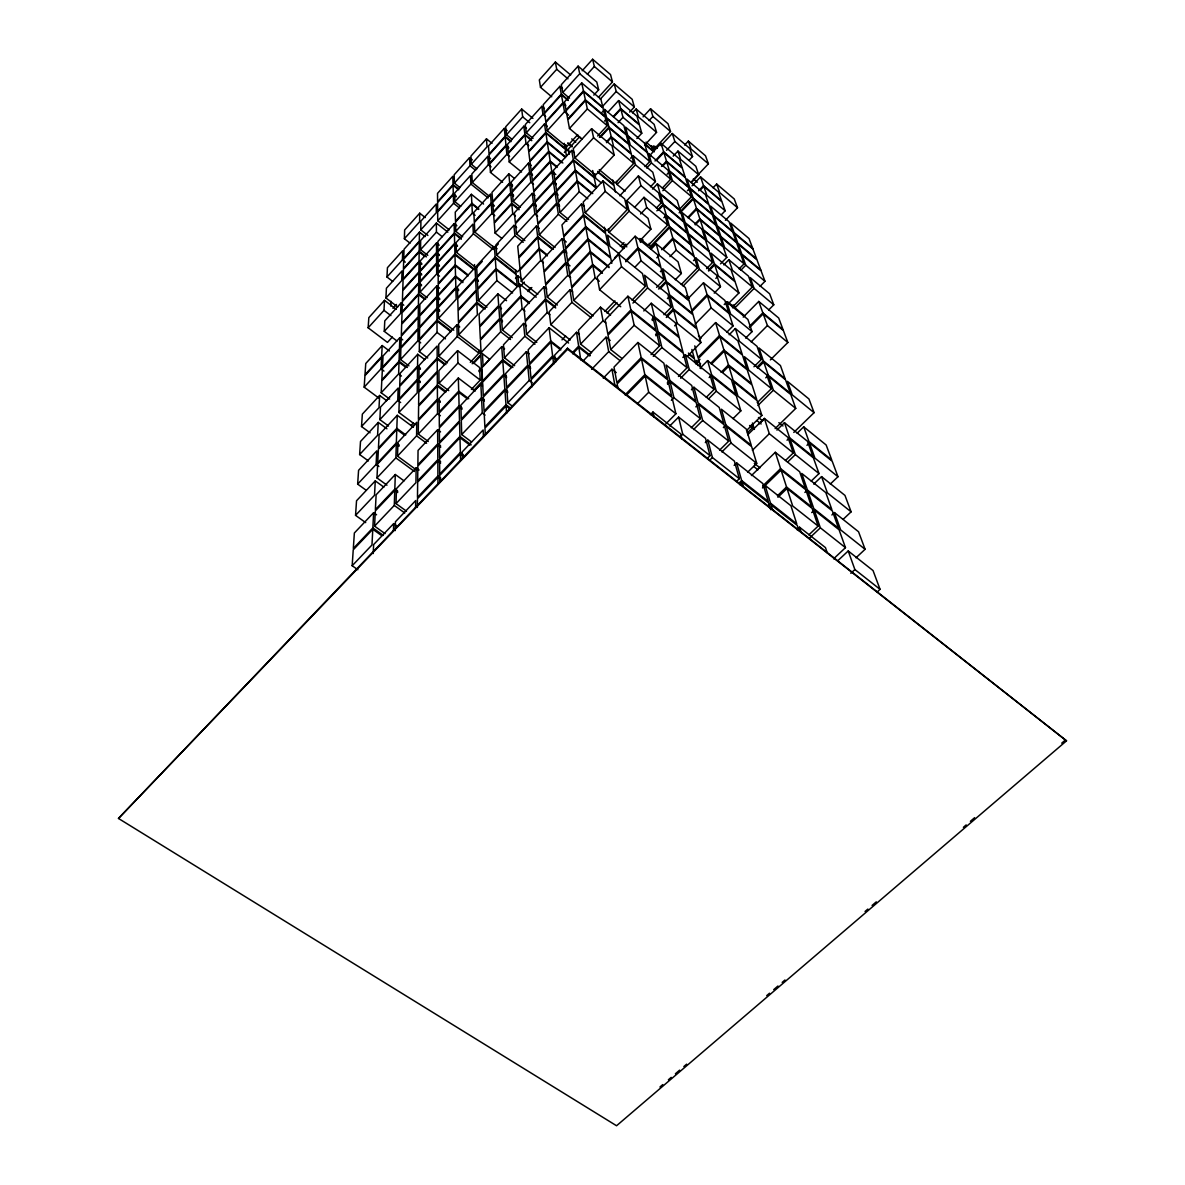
<?xml version="1.0" encoding="UTF-8"?>
<svg xmlns="http://www.w3.org/2000/svg" width="1185" height="1185" viewBox="0 0 1185 1185"><rect width="100%" height="100%" fill="white"/><g stroke="black" fill="none" stroke-linecap="round" stroke-linejoin="round"><path stroke-width="1.5" d="M417.342 507.432L417.461 498.707L437.932 477.288L440.79 479.392M428.289 441.501L418.261 434.066L418.423 420.512L437.458 400.249L440.287 402.382M427.726 358.003L419.283 351.589L419.431 340.08L436.969 321.061L450.892 331.756M427.104 297.642L420.023 292.177L420.157 282.03L436.628 263.959L439.428 266.136M427.815 255.353L420.557 249.679L420.66 240.466L436.376 223.061L447.871 232.156M420.793 229.89L420.912 221.091L436.258 204.027L436.302 212.678L420.793 229.89L427.904 235.474M415.594 507.55L415.683 500.574L395.434 521.755L395.153 530.613M419.09 470.03L416.142 467.868L415.935 482.665L396.012 503.61L406.47 511.165M397.508 456.106L416.587 435.843L416.779 422.275L397.938 442.331L397.508 456.106L416.128 469.734M420.26 382.548L417.372 380.37L417.194 392.857L398.886 412.469L415.002 424.437M417.55 367.143L399.715 386.369L399.315 398.708L417.387 379.289L417.55 367.143L420.408 369.305M417.727 354.271L400.13 373.305L399.745 385.318L417.564 366.106L417.727 354.271L424.778 359.603M400.56 359.559L417.92 340.732L418.083 329.504L400.915 348.153L400.56 359.559L408.899 365.854M418.572 294.65L418.423 305.063L401.7 323.327L402.041 312.751L418.572 294.65L424.23 299.02M418.72 283.6L402.396 301.523L402.07 311.848L418.586 293.761L418.72 283.6L421.519 285.763M418.868 272.817L402.737 290.577L402.426 300.649L418.735 282.726L418.868 272.817L421.638 274.964M419.016 262.285L403.078 279.867L402.767 289.703L418.883 271.972L419.016 262.285L421.756 264.418M419.164 252.005L403.404 269.425L403.107 279.023L419.031 261.455L419.164 252.005L424.985 256.552M419.179 251.19L419.312 241.962L403.729 259.219L403.433 268.595L419.179 251.19L426.437 256.864M419.446 232.156L419.312 241.177L403.759 258.419L404.041 249.25L419.446 232.156L425.134 236.615M425.267 217.581L419.712 213.196L419.594 221.817L404.381 238.733L409.995 243.118M396.012 503.61L396.486 488.59L416.142 467.868M398.886 412.469L399.286 399.804L417.372 380.37M404.381 238.733L404.648 229.979L419.712 213.196M393.45 530.687L393.687 523.592L396.545 525.651M385.021 533.62L374.564 526.14L394.279 505.417L394.783 490.383L397.73 492.53M395.301 474.504L376.119 494.797L375.378 509.594L394.827 489.094L395.301 474.504L404.026 480.858M386.977 485.183L376.963 477.91L395.849 457.854L396.308 444.064L399.138 446.152M396.797 429.474L378.4 449.145L377.719 462.742L396.353 442.879L396.797 429.474L404.233 434.969M397.271 415.298L379.111 434.747L378.445 447.974L396.827 428.333L397.271 415.298L413.387 427.252M379.867 419.638L397.76 400.397L398.16 388.043L380.489 407.092L379.867 419.638L388.532 426.022M389.643 399.049L381.2 392.768L398.634 373.912L399.019 362.195L405.966 367.439M399.049 361.188L399.434 349.768L382.429 368.254L381.851 379.852L399.049 361.188L407.388 367.469M399.834 337.651L399.464 348.79L382.474 367.261L383.036 355.959L399.834 337.651L402.737 339.858M403.774 305.226L400.974 303.079L400.634 313.418L384.266 331.341L396.99 340.999M386.962 277.009L402.411 259.9L402.707 250.731L387.436 267.677L386.962 277.009L392.709 281.423M390.783 306.115L391.006 301.316M381.763 535.679L372.786 529.28L371.971 544.996L352.167 565.734L357.87 569.733M373.63 512.675L354.359 532.998L353.323 548.448L372.845 527.932L373.63 512.675L376.578 514.794M383.851 487.109L375.26 480.888L374.519 495.286L355.544 515.356L365.706 522.615M357.648 484.117L376.104 464.461L376.8 450.848L358.581 470.312L357.648 484.117L366.106 490.205M386.932 428.792L378.252 422.408L377.6 435.295L359.633 454.551L368.416 460.935M386.68 400.678L379.644 395.449L379.007 407.67L361.514 426.541L370.061 432.806M364.165 387.169L381.007 368.861L381.585 357.544L364.936 375.689L364.165 387.169L378.83 398.071M382.192 345.546L381.629 356.581L364.995 374.697L365.75 363.514L382.192 345.546L389.361 350.938M392.339 337.073L387.465 342.406L368.15 327.801L383.999 310.351L384.518 300.338L396.279 309.329M373.186 553.558L373.645 544.567L393.687 523.592M374.564 526.14L375.319 510.913L394.783 490.383M376.963 477.91L377.659 463.942L396.308 444.064M381.2 392.768L381.792 380.874L399.019 362.195M384.266 331.341L384.784 320.854L400.974 303.079M385.925 297.968L386.414 288.207L402.041 270.935L401.73 280.549L385.925 297.968L397.671 306.959M352.167 565.734L353.234 549.81L372.786 529.28M355.544 515.356L356.537 500.766L375.26 480.888M359.633 454.551L360.507 441.472L378.252 422.408M361.514 426.541L362.343 414.143L379.644 395.449M368.15 327.801L368.831 317.639L384.518 300.338M118.47 818.45L567.482 348.197L1066.53 740.832L616.555 1125.75L118.47 818.45L567.63 349.219L567.482 348.197M472.356 159.886L469.571 157.635L454.151 174.817L454.403 183.097L460.017 187.6M492.027 143.37L486.457 138.823L470.919 156.139L471.334 164.256L476.962 168.803M570.681 74.996L555.38 62.035L539.323 79.913L540.493 87.349L551.736 96.785M453.04 184.593L437.591 201.791L437.532 193.348L452.818 176.298L453.04 184.593L458.669 189.096M454.403 183.097L469.971 165.767L469.571 157.635M471.334 164.256L487.05 146.792L486.457 138.823M540.493 87.349L556.713 69.293L555.38 62.035M453.07 185.334L437.591 202.531L437.665 211.167L453.292 193.822L453.07 185.334L458.684 189.837M504.321 128.335L488.472 145.962L489.079 154.094L505.106 136.319L504.321 128.335L507.136 130.646M532.939 118.382L521.681 109.035L505.699 126.795L506.499 134.764L512.187 139.43M506.499 134.764L522.659 116.826L521.681 109.035M456.166 196.828L453.322 194.562L437.665 211.937L437.739 220.765L449.233 229.86M490.59 158.672L487.746 156.361L471.837 174.002L472.282 182.505L489.524 196.399M505.18 137.016L489.138 154.82L489.76 163.145L505.98 145.177L505.18 137.016L510.868 141.696M437.739 220.765L453.559 203.257L453.322 194.562M454.936 201.717L470.889 184.06L470.46 175.543L454.684 193.051L454.936 201.717L460.684 206.309M472.282 182.505L488.368 164.7L487.746 156.361M508.72 148.095L506.054 145.903L489.82 163.871L490.457 172.403L502.618 182.253M523.829 126.203L507.461 144.333L508.306 152.687L524.866 134.394L523.829 126.203L526.51 128.424M544.433 108.576L541.767 106.354L525.266 124.632L526.303 132.794L533.057 138.378M559.853 86.327L543.204 104.754L544.448 112.738L561.29 94.133L559.853 86.327L562.519 88.579M593.803 95.126L598.662 89.808L596.81 82.061L578.087 66.123L561.305 84.713L562.756 92.504L569.511 98.192M582.205 70.744L592.618 59.25L610.542 74.581L612.467 81.958L598.44 97.318M420.557 249.679L436.421 232.127L436.376 223.061M490.457 172.403L506.869 154.272L506.054 145.903M526.303 132.794L542.997 114.338L541.767 106.354M562.756 92.504L579.732 73.737L578.087 66.123M471.393 194.296L455.247 212.145L455.499 221.24L471.837 203.213L471.393 194.296L483.554 204.057M531.709 140.689L524.955 135.105L508.38 153.413L509.239 161.975L521.548 172.018M561.409 94.815L544.567 113.434L545.841 121.611L562.89 102.814L561.409 94.815L568.178 100.503M587.345 74.225L594.352 66.478L592.618 59.25M509.239 161.975L526.007 143.489L524.955 135.105M436.495 243.029L420.408 260.759L420.29 270.417L436.554 252.523L436.495 243.029L439.235 245.177M454.107 223.595L437.902 241.473L437.976 250.968L454.373 232.927L454.107 223.595L456.847 225.757M478.725 209.478L471.882 203.998L455.529 222.039L455.795 231.342L462.713 236.822M544.478 123.966L527.562 142.615L528.658 151.176L545.767 132.35L544.478 123.966L547.218 126.232M565.749 105.82L563.008 103.51L545.944 122.336L547.263 130.706L566.637 146.792L577.732 134.675M581.716 82.891L564.504 101.866L566.03 110.057L583.45 90.889L581.716 82.891L600.884 99.14L602.824 107.287L583.45 90.889M455.795 231.342L472.341 213.152L471.882 203.998M547.263 130.706L564.519 111.716L563.008 103.51M436.554 253.368L420.29 271.261L420.157 281.171L436.613 263.1L436.554 253.368L439.324 255.53M454.388 233.741L437.976 251.798L438.05 261.515L454.655 243.295L454.388 233.741L461.306 239.222M508.809 173.869L491.968 192.4L492.664 201.569L509.698 182.875L508.809 173.869L514.349 178.372M545.885 133.09L528.747 151.932L529.873 160.73L547.203 141.696L545.885 133.09L565.275 149.177L566.504 156.183M583.598 91.6L566.163 110.768L567.733 119.152L585.375 99.792L583.598 91.6L602.987 107.998L604.987 116.352L585.375 99.792M392.931 308.322L396.471 304.441M491.183 203.183L474.296 221.728L473.822 212.367L490.516 193.999L491.183 203.183L493.997 205.435M454.67 244.14L438.065 262.374L438.139 272.343L454.936 253.931L454.67 244.14L457.469 246.347M494.056 206.249L491.242 203.998L474.341 222.543L474.844 232.141L494.678 247.902L498.337 243.917M509.772 183.66L492.723 202.368L493.434 211.774L510.691 192.888L509.772 183.66L512.572 185.941M528.466 163.145L511.268 182.031L512.187 191.229L529.591 172.166L528.466 163.145L531.265 165.441M547.322 142.452L529.962 161.501L531.117 170.507L548.67 151.28L547.322 142.452L565.541 157.546M597.67 136.008L607.209 125.654L605.165 117.093L585.523 100.518L567.867 119.892L569.467 128.498L582.235 139.149M420.023 292.177L436.687 273.928L436.628 263.959M456.403 252.331L473.363 233.756L472.889 224.158L456.121 242.555L456.403 252.331L476.237 267.928L482.295 261.352M474.844 232.141L491.938 213.419L491.242 203.998M569.467 128.498L587.345 108.916L585.523 100.518M454.966 254.805L438.139 273.217L438.228 283.422L455.247 264.833L454.966 254.805L473.393 269.291M510.765 193.688L493.493 212.604L494.219 222.247L511.698 203.153L510.765 193.688L513.609 195.999M532.539 175.291L529.695 172.966L512.275 192.044L513.224 201.48L520.408 207.286M548.788 152.05L531.221 171.307L532.391 180.535L550.181 161.101L548.788 152.05L561.572 162.597M600.173 99.303L614.215 83.942L632.183 99.288L634.36 106.976L629.62 112.101M513.224 201.48L530.85 182.223L529.695 172.966M436.761 285.94L419.875 304.382L419.742 315.047L436.821 296.428L436.761 285.94L439.62 288.162M455.262 265.721L438.228 284.326L438.317 294.798L455.544 276.016L455.262 265.721L468.179 275.853M518.971 209.789L511.787 203.983L494.293 223.091L495.034 232.986L501.818 238.392M550.314 161.901L532.495 181.349L533.709 190.829L551.736 171.188L550.314 161.901L557.009 167.426M601.995 107.005L616.2 91.497L614.215 83.942M564.371 152.48L566.815 149.814L565.897 144.689M579.554 136.823L568.444 148.94L569.392 154.183M602.187 112.145L604.676 109.42L623.888 125.684L626.11 134.186L606.676 117.789L604.676 109.42M495.034 232.986L512.735 213.685L511.787 203.983M436.821 297.346L419.727 315.98L419.594 326.912L436.895 308.1L436.821 297.346L439.739 299.598M455.573 276.92L438.317 295.717L438.406 306.471L455.855 287.481L455.573 276.92L462.846 282.608M532.258 193.362L514.364 212.856L515.371 222.795L533.472 203.109L532.258 193.362L534.968 195.584M551.869 172.003L533.813 191.674L535.057 201.391L553.336 181.542L551.869 172.003L554.58 174.239M571.659 150.436L553.439 170.284L554.921 179.794L573.362 159.753L571.659 150.436L574.37 152.702M591.626 128.676L573.244 148.703L574.977 158.005L595.596 175.099L614.215 155.028L612.008 145.785L591.626 128.676L593.596 137.771L614.215 155.028M607.786 112.338L618.585 100.577L636.967 116.219L639.248 124.277L620.659 108.502L618.585 100.577M604.498 121.092L606.853 118.53L626.302 134.942L628.583 143.666L608.927 127.106L606.853 118.53M574.977 158.005L593.596 137.771M613.386 116.411L620.659 108.502M436.895 309.048L419.579 327.875L419.446 339.088L436.969 320.098L436.895 309.048L439.65 311.166M458.639 290.562L455.884 288.414L438.406 307.404L438.494 318.424L453.781 330.2M494.382 246.584L476.577 265.929L477.14 276.549L495.152 257.012L494.382 246.584L497.122 248.761M516.645 227.579L513.89 225.372L495.937 244.895L496.722 255.308L517.593 271.869L539.145 248.391L537.797 237.533L518.911 257.886L520.022 268.951M536.331 206.205L533.591 203.968L515.46 223.669L516.482 233.875L524.837 240.57M553.454 182.371L535.161 202.25L536.435 212.248L554.965 192.163L553.454 182.371L556.209 184.638M573.51 160.567L555.054 180.638L556.58 190.415L575.273 170.136L573.51 160.567L594.159 177.676L596.159 187.408L575.273 170.136M613.563 117.122L620.851 109.198L639.441 124.988L641.781 133.253L636.863 138.541M599.388 137.445L608.927 127.106M600.751 136.927L609.105 127.861L628.791 144.437L631.116 153.398L611.223 136.66L609.105 127.861M618.066 122.647L622.984 117.315L620.851 109.198M438.494 318.424L456.181 299.257L455.884 288.414M475.57 278.238L457.721 297.583L457.41 286.755L475.052 267.603L475.57 278.238L478.355 280.415M496.722 255.308L514.897 235.593L513.89 225.372M516.482 233.875L534.835 213.981L533.591 203.968M475.615 279.171L457.751 298.531L458.077 309.64L476.163 290.088L475.615 279.171L478.399 281.349M495.212 257.93L477.185 277.483L477.748 288.385L495.997 268.639L495.212 257.93L516.097 274.49L517.149 285.348L495.997 268.639M555.098 193.022L536.553 213.122L537.857 223.387L556.639 203.079L555.098 193.022L557.883 195.303M575.436 170.981L556.713 191.274L558.283 201.302L577.243 180.801L575.436 170.981L596.336 188.252M632.568 112.842L636.123 108.99L654.135 124.336L656.564 132.364L644.581 145.207M606.379 141.889L611.223 136.66M606.572 142.674L611.401 137.43L631.324 154.183L633.723 163.382L615.37 183.053L599.24 169.648M419.283 351.589L437.043 332.392L436.969 321.061M517.238 286.311L496.071 269.587L477.792 289.347L478.37 300.546L486.946 307.226M536.346 226.039L517.726 246.184L518.808 256.938L537.679 236.6L536.346 226.039L539.175 228.32M559.601 206.264L556.772 203.968L537.975 224.291L539.323 234.823L555.039 247.487M591.522 193.318L577.406 181.675L558.416 202.191L560.031 212.5L568.607 219.477M643.085 116.856L650.55 108.783L668.029 123.729L670.532 131.52L654.164 149.014L646.032 142.126M476.77 302.264L458.432 322.039L458.106 310.633L476.207 291.051L476.77 302.264L485.332 308.944M478.37 300.546L496.885 280.593L496.071 269.587M539.323 234.823L558.372 214.292L556.772 203.968M560.031 212.5L579.258 191.763L577.406 181.675M385.91 401.123L389.524 397.242M459.736 326.956L456.877 324.749L438.702 344.346L438.791 356.285L447.471 362.891M483.969 308.826L476.814 303.256L458.462 323.046L458.802 334.762L480.503 351.456M649.113 120.529L652.891 116.456L650.55 108.783M437.191 357.988L418.957 377.6L419.12 365.454L437.117 346.05L437.191 357.988L445.871 364.595M438.791 356.285L457.203 336.496L456.877 324.749M458.802 334.762L477.392 314.78L476.814 303.256M437.206 359.04L418.942 378.667L418.794 391.139L437.28 371.32L437.206 359.04L444.449 364.55M497.848 293.865L479.066 314.055L479.673 325.875L498.707 305.478L497.848 293.865L506.543 300.679M547.426 255.886L539.279 249.339L520.126 269.928L521.267 281.304L537.783 294.369M581.509 203.953L561.971 224.943L563.675 235.845L583.464 214.618L581.509 203.953L584.22 206.175M602.928 180.92L583.213 202.117L585.197 212.767L607.224 230.808L627.221 209.567L624.688 198.961L602.928 180.92L605.194 191.348L627.221 209.567M515.505 278.505L517.919 275.927L522.052 279.201M630.642 158.227L633.057 155.635L652.787 172.225L655.423 181.586L650.535 186.786M521.267 281.304L540.671 260.493L539.279 249.339M585.197 212.767L605.194 191.348M471.393 389.421L480.221 380.059L479.614 367.513L457.588 350.656L438.909 370.668L438.998 383.273L448.759 390.635M498.781 306.5L479.732 326.912L480.355 339.073L499.655 318.454L498.781 306.5L501.536 308.663M519.682 284.104L500.455 304.723L501.344 316.647L520.837 295.82L519.682 284.104L536.212 297.183M562.105 238.644L542.493 259.663L543.959 271.128L563.838 249.872L562.105 238.644L566.252 241.977M583.642 215.566L563.823 236.807L565.571 248.02L585.657 226.557L583.642 215.566L605.683 233.608L607.994 244.762L585.657 226.557M520.659 286.044L524.348 282.089M625.087 191.126L617.104 184.505L635.471 164.833L633.057 155.635M648.936 156.331L661.067 143.355L679.331 158.849L682.086 167.411L663.63 151.769L661.067 143.355M660.934 145.622L672.28 133.505L689.774 148.451L692.544 156.553L688.989 160.316M437.369 385.021L418.616 405.048L418.779 392.235L437.28 372.401L437.369 385.021L445.723 391.331M438.998 383.273L457.928 363.054L457.588 350.656M437.369 386.132L418.601 406.174L418.438 419.357L437.443 399.108L437.369 386.132L445.738 392.442M502.529 321.683L499.744 319.506L480.414 340.154L481.066 352.656L489.538 359.173M529.325 303.464L520.941 296.857L501.433 317.698L502.351 329.978L512.261 337.666M563.986 250.865L544.078 272.135L545.589 283.926L565.763 262.418L563.986 250.865L566.785 253.116M585.849 227.52L565.734 248.998L567.526 260.537L587.923 238.822L585.849 227.52L608.201 245.754L610.571 257.249L587.923 238.822M528.006 290.547L530.495 287.881M528.11 291.525L531.843 287.525M644.995 166.611L649.765 161.516L647.247 152.628L627.991 136.364L630.287 145.103L649.765 161.516M619.755 195.821L638.389 175.928L658.608 192.859L661.393 202.724L656.357 208.042M646.684 168.018L651.439 162.938L648.921 154.035L667.984 170.136L670.725 179.187L662.385 188.03M655.038 160.953L663.63 151.769M656.475 160.39L663.852 152.524L682.323 168.166L685.137 176.935L666.488 161.145L663.852 152.524M666.577 150.317L674.857 141.489L672.28 133.505M411.076 425.445L413.461 422.897M470.312 362.329L478.903 353.174L478.725 349.768M481.066 352.656L500.648 331.8L499.744 319.506M502.351 329.978L522.126 308.9L520.941 296.857M458.328 378.015L439.117 398.486L439.22 411.817L458.699 391.139L458.328 378.015L475.318 390.917M543.974 286.829L523.963 308.13L525.222 320.513L545.5 298.976L543.974 286.829L546.803 289.081M568.756 265.721L565.926 263.44L545.722 284.963L547.263 297.094L557.306 305.063M588.101 239.814L567.689 261.559L569.541 273.439L590.249 251.457L588.101 239.814L610.779 258.256L611.816 263.322M412.958 426.837L415.342 424.289M472.178 363.765L480.769 354.611L480.606 351.219M473.452 363.514L480.829 355.663L481.451 367.883L478.962 370.535M625.843 201.702L640.937 185.63L638.389 175.928M661.511 166.448L666.488 161.145M662.978 165.885L666.711 161.901L685.389 177.706L688.278 186.697L669.407 170.758L666.711 161.901M673.169 156.183L677.968 151.088L695.847 166.3L698.735 174.802L691.462 182.475M684.619 145.074L688.352 141.104L705.519 155.783L708.393 163.841L692.04 181.068M418.261 434.066L437.532 413.595L437.458 400.249M547.263 297.094L567.763 275.35L565.926 263.44M489.375 359.485L483.095 366.165L482.443 353.945M626.835 246.865L609.134 232.364L629.116 211.152L626.569 200.517L648.091 218.366L650.906 229.179L639.663 240.999M458.728 392.294L439.235 412.987L439.339 426.704L459.099 405.803L458.728 392.294L467.334 398.812M501.729 346.642L481.836 367.765L482.532 381.007L502.692 359.662L501.729 346.642L504.603 348.864M526.436 325.712L523.563 323.461L503.477 344.805L504.454 357.796L514.645 365.661M555.691 308.011L545.633 300.057L525.325 321.609L526.614 334.363L536.805 342.317M590.441 252.494L569.718 274.49L571.629 286.726L592.648 264.477L590.441 252.494L609.12 267.632M479.021 371.616L481.51 368.965L482.162 381.54L473.319 390.887M634.434 207.494L644.003 197.317L664.755 214.618L667.688 225.017L648.284 245.384L639.885 238.481M652.491 189.067L657.394 183.868L677.168 200.458L680.131 210.234L660.119 193.481L657.394 183.868M667.125 174.21L669.643 171.529L688.544 187.482L691.507 196.695L680.012 208.753M504.454 357.796L524.837 336.244L523.563 323.461M526.614 334.363L547.203 312.573L545.633 300.057M640.626 213.981L646.699 207.568L644.003 197.317M662.859 190.681L672.399 180.594L669.643 171.529M437.635 429.725L418.053 450.433L417.875 464.787L437.724 443.871L437.635 429.725L440.553 431.888M459.128 406.988L439.354 427.918L439.457 442.035L459.513 420.897L459.128 406.988L462.031 409.18M502.781 360.818L482.591 382.177L483.287 395.82L503.758 374.223L502.781 360.818L511.52 367.557M572.71 291.925L569.97 289.732L549.144 311.773L550.788 324.646L570.252 339.976M602.439 273.305L592.841 265.544L571.792 287.807L573.762 300.412L593.226 315.936M474.637 390.665L482.206 382.651L482.399 386.34M620.347 246.48L624.006 242.614M656.875 210.841L663.17 204.205L660.356 194.325L680.383 211.093L683.419 221.121L663.17 204.205M622.199 247.991L625.858 244.14M658.371 210.382L663.407 205.079L683.686 222.01L686.811 232.319L666.296 215.211L663.407 205.079M481.525 397.686L461.261 419.046L460.861 405.166L480.843 384.029L481.525 397.686L484.295 399.789M550.788 324.646L571.911 302.368L569.97 289.732M573.762 300.412L595.122 277.897L592.841 265.544M614.526 257.974L635.145 236.23L657.557 254.671L660.637 266.447L637.93 247.813L635.145 236.23M437.724 445.116L417.861 466.06L417.683 480.843L437.813 459.676L437.724 445.116L440.687 447.308M484.354 401.004L481.584 398.886L461.291 420.275L461.706 434.569L471.571 441.946M503.847 375.408L483.347 397.019L484.072 411.076L504.869 389.228L503.847 375.408L506.632 377.556M526.347 351.693L505.639 373.527L506.676 387.317L527.695 365.247L526.347 351.693L529.132 353.856M549.099 327.712L528.169 349.782L529.532 363.321L550.758 341.013L549.099 327.712L568.578 343.043M632.079 300.146L645.484 286.207L642.463 273.542L618.807 254.227L597.181 277.023L599.566 289.732L620.733 306.752M687.404 190.726L689.922 188.074L687.004 179.068L705.519 194.725L708.615 203.864L689.922 188.074M692.07 185.823L700.557 176.891L718.48 192.103L721.65 200.961L703.534 185.601L700.557 176.891M640.433 242.407L642.966 239.74M663.896 217.729L666.296 215.211M625.621 260.744L637.93 247.813M625.858 261.781L638.182 248.835L660.904 267.484L664.074 279.616L656.579 287.392M459.928 436.435L439.576 457.825L439.472 443.279L459.543 422.127L459.928 436.435L471.2 444.864M461.706 434.569L482.28 412.958L481.584 398.886M599.566 289.732L621.503 266.684L618.807 254.227M437.828 460.965L417.668 482.147L417.475 497.374L437.917 475.97L437.828 460.965L440.642 463.039M459.973 437.709L439.591 459.113L439.709 474.104L460.373 452.463L459.973 437.709L469.838 445.086M504.958 390.458L484.147 412.321L484.887 426.807L505.995 404.707L504.958 390.458L507.772 392.62M530.628 368.639L527.814 366.446L506.78 388.547L507.847 402.767L512.142 406.04M550.907 342.184L529.651 364.521L531.058 378.474L552.625 355.9L550.907 342.184L560.801 349.93M698.632 190.755L703.534 185.601M700.113 190.237L703.801 186.371L721.932 201.731L725.161 210.797L721.428 214.663M679.109 212.826L693.151 198.088L690.174 188.859L708.897 204.664L712.081 214.041L693.151 198.088M680.294 212.663L693.418 198.902L712.348 214.855L715.621 224.454L696.469 208.353L693.418 198.902M669.51 226.528L690.277 243.799L687.078 233.223L666.548 216.114L669.51 226.528L650.091 246.88L649.187 243.34M562.016 339.843L565.645 336.036M650.328 247.813L669.777 227.446L690.574 244.732L693.862 255.619L672.813 238.155L669.777 227.446M651.143 249.117L656.223 243.799L678.087 261.841L681.375 273.483L675.317 279.749M634.79 267.306L641.041 260.759L638.182 248.835M507.847 402.767L529.191 380.429L527.814 366.446M713.074 187.778L716.658 184.016L734.241 198.961L737.514 207.731L725.398 220.306M463.276 455.899L460.402 453.766L439.709 475.422L439.768 482.295M510.394 409.24L506.099 405.966L484.961 428.081L485.302 434.717M555.646 359.336L552.788 357.1L531.176 379.704L531.902 386.917M579.376 334.54L576.517 332.274L554.669 355.13L555.572 362.195M610.542 315.195L600.499 307.167L578.428 330.274L580.576 344.109L591.567 352.774M688.026 217.196L696.469 208.353M688.278 218.04L696.75 209.197L715.903 225.298L719.251 235.148L699.876 218.899L696.75 209.197M661.734 249.739L672.813 238.155M663.215 249.398L673.08 239.103L694.143 256.567L697.535 267.751L681.286 284.519M604.942 311.388L614.985 300.886M656.816 257.782L659.23 255.249L656.223 243.799M606.972 313.018L617.029 302.531M694.988 223.995L699.876 218.899M572.488 352.552L578.65 346.139L576.517 332.274M580.576 344.109L603.002 320.735L600.499 307.167M695.254 224.854L700.157 219.743L719.547 236.022L722.983 246.124L703.372 229.697L700.157 219.743M572.666 353.782L578.828 347.353L589.834 356.018M627.887 296.22L605.179 319.891L607.801 333.874L630.864 309.922L627.887 296.22L652.654 316.217L655.972 330.141L630.864 309.922M669.955 256.612L676.205 250.109L673.08 239.103M660.415 271.661L662.874 269.099L685.345 287.54L688.841 299.879L666.074 281.245L662.874 269.099M632.938 303.093L647.558 287.896L644.521 275.201L667.91 294.28L671.273 307.167L663.956 314.706M583.198 360.877L606.024 337.177L610.216 340.51M651.054 354.611L659.689 345.753L656.268 331.37L631.116 311.137L608.024 335.103L610.719 349.56L622.066 358.537M658.564 289.022L666.074 281.245M660.089 288.799L666.355 282.311L689.137 300.96L692.736 313.669L669.643 294.828L666.355 282.311M643.81 310.959L651.261 303.241L675.346 322.779L678.931 336.481L654.505 316.75L651.261 303.241M693.506 260.641L695.965 258.078L716.821 275.379L720.465 286.74L714.229 293.125M591.611 369.335L608.69 351.649L606.024 337.177M610.719 349.56L634.182 325.297L631.116 311.137M667.392 298.561L669.925 295.939L693.047 314.795L696.75 327.889L673.317 308.841L669.925 295.939M683.138 286.029L699.372 269.276L695.965 258.078M651.987 319.343L654.505 316.75M652.268 320.543L654.787 317.95L679.242 337.695L682.93 351.856L658.134 331.889L654.787 317.95M706.571 268.639L712.644 262.403L709.178 251.635L688.855 234.704L692.084 245.295L712.644 262.403M603.224 378.178L611.934 369.216L616.259 372.638M637.9 342.48L613.993 367.098L616.881 382.548L641.189 357.633L637.9 342.48L663.852 363.217L667.525 378.593L641.189 357.633M708.349 270.121L714.422 263.87L710.941 253.101L731.056 269.869L734.774 280.801L714.422 263.87M708.66 271.069L714.733 264.818L735.1 281.763L738.907 292.991L727.842 304.249M666.874 315.477L673.317 308.841M666.296 317.506L673.613 309.981L697.076 329.045L700.898 342.554L687.27 356.389M720.51 263.84L726.805 257.382L723.28 247.013L703.653 230.571L706.956 240.792L726.805 257.382M688.248 298.457L703.49 282.8L724.879 300.457L728.745 312.47L707.09 294.635L703.49 282.8M655.572 334.526L658.134 331.889M723.798 264.892L728.834 259.722L748.505 276.149L752.371 286.963L733.234 306.397L727.546 301.701M655.868 335.755L658.43 333.118L683.271 353.115L687.078 367.735L678.442 376.489M715.844 278.416L718.303 275.898L714.733 264.818M641.47 358.966L644.862 374.653L671.643 395.879L667.851 379.955L641.47 358.966L617.133 383.91L617.8 387.465M674.635 325.831L677.124 323.283L673.613 309.981M691.64 310.455L707.09 294.635M691.936 311.522L707.401 295.687L729.086 313.521L733.071 325.89L726.923 332.111M653.246 356.359L661.897 347.531L658.43 333.118M739.129 268.877L744.091 263.796L740.432 253.546L721.221 237.43L724.672 247.547L744.091 263.796M740.818 270.269L745.765 265.203L742.091 254.938L761.111 270.891L764.992 281.304L760.029 286.34M625.073 394.857L644.862 374.653M695.121 324.186L711.118 307.878L707.401 295.687M626.584 394.99L645.173 376.03L671.984 397.286L675.909 413.772L665.822 423.904M724.198 304.56L726.731 301.982L747.898 319.446L752.045 331.637L745.617 338.11M699.328 339.132L715.592 322.601L737.885 340.836L742.091 353.945L719.532 335.533L715.592 322.601M637.337 403.789L648.684 392.265L645.173 376.03M682.841 357.44L685.404 354.833L709.933 374.578L714.125 389.435L706.304 397.271M744.802 315.936L734.952 307.819L754.09 288.399L750.209 277.571L769.687 293.85L773.775 304.812L768.68 309.952M667.244 383.007L669.806 380.415L666.103 365.01L691.714 385.481L695.802 401.108L669.806 380.415M667.57 384.37L670.132 381.777L696.158 402.485L700.379 418.66L691.27 427.77M719.532 335.533L697.95 357.381L694.78 345.857M719.873 336.673L723.931 350.005L746.817 368.624L742.477 355.115L719.873 336.673L698.276 358.551L701.076 368.713M680.62 378.222L689.255 369.483L685.404 354.833M697.417 361.958L700.009 359.336M743.217 317.15L758.755 301.434L778.708 318.024L783.033 329.593L762.844 312.855L758.755 301.434M729.16 334.762L735.322 328.541L757.052 346.375L761.451 359.307L753.956 366.772M650.387 414.632L652.965 412.025L680.694 433.828L681.967 439.131M700.039 368.239L707.593 360.61L731.471 379.881L735.885 394.486L711.696 375.008L707.593 360.61M671.347 400.337L673.954 397.716L670.132 381.777M711.03 363.01L723.931 350.005M711.37 364.195L724.287 351.175L747.202 369.809L751.69 383.733L728.464 364.921L724.287 351.175M749.32 326.482L762.844 312.855M749.661 327.504L763.214 313.847L783.418 330.615L787.847 342.495L770.383 359.885M691.418 389.776L693.921 387.243L719.221 407.462L723.709 423.326L698.039 402.9L693.921 387.243M709.134 377.585L711.696 375.008M751.186 341.873L767.421 325.579L763.214 313.847M721.043 372.371L728.464 364.921M722.643 372.357L728.834 366.135L752.075 384.962L756.697 399.33L733.145 380.296L728.834 366.135M669.777 425.948L678.62 417.09L705.505 438.317L710.037 455.662L707.475 458.21M695.847 406.855L698.409 404.278L724.094 424.734L728.731 441.146L719.621 450.137M708.467 398.975L716.273 391.154L712.052 376.282L736.27 395.79L740.847 410.869L733.026 418.616M680.16 436.761L682.723 434.199L678.62 417.09M693.551 429.562L702.661 420.482L698.409 404.278M757.111 367.083L763.347 360.862L758.933 347.916L780.441 365.558L785.122 378.667L763.347 360.862M757.496 368.224L763.747 362.003L785.537 379.822L790.351 393.316L768.295 375.319L763.747 362.003M765.747 377.837L768.295 375.319M705.312 442.657L707.83 440.153L734.374 461.098L739.336 478.696L736.774 481.214M723.368 427.622L725.916 425.089L721.398 409.21L746.372 429.163L751.246 445.264L725.916 425.089M757.245 402.648L771.42 388.636L766.754 374.919L744.432 356.7L748.801 370.224L771.42 388.636M757.911 405.507L773.375 390.22L768.695 376.489L790.78 394.516L795.742 408.41L775.123 428.6M709.83 460.061L712.392 457.514L707.83 440.153M721.872 451.929L730.982 442.938L726.316 426.496L751.675 446.686L756.726 463.35L747.616 472.237M746.52 430.555L761.881 415.417L757.111 400.604L733.53 381.555L737.974 396.175L761.881 415.417M747.246 432.895L752.431 427.8L751.438 424.6M747.705 434.791L764.369 418.394L788.01 437.428L793.283 452.937L785.462 460.521M759.392 423.771L763.155 420.068M734.137 465.379L736.655 462.905L762.844 483.584L768.25 501.433L741.662 480.532L736.655 462.905M752.386 450.3L769.317 433.71L764.369 418.394M776.901 430.096L784.455 422.69L807.489 441.294L812.925 456.521L789.595 437.739L784.455 422.69M739.099 483.036L741.662 480.532M739.544 484.591L742.106 482.088L768.724 503.003L770.754 509.728M793.787 432.436L814.065 412.676L808.955 398.99L787.418 381.363L792.261 394.872L814.065 412.676M787.033 440.242L789.595 437.739M751.438 475.555L775.316 452.285L799.668 471.749L805.296 488.294L780.604 468.638L775.316 452.285M797.149 433.206L803.711 426.807L826.152 444.997L831.737 459.958L808.999 441.59L803.711 426.807M762.71 485.983L780.604 468.638M787.536 462.165L795.357 454.596L790.054 439.072L813.399 457.869L819.013 473.585L811.207 481.08M762.459 487.939L765.11 485.361L790.943 505.758L796.764 523.844L770.546 503.225L765.11 485.361M763.155 487.435L781.078 470.089L805.8 489.76L811.606 506.869L786.544 486.991L781.078 470.089M806.955 445.338L809.474 442.909L832.226 461.276L837.988 476.711L830.315 484.043M777.434 495.774L786.544 486.991M767.969 505.699L770.546 503.225M777.908 497.27L787.018 488.487L812.125 508.38L818.139 526.081L808.866 534.879M804.882 492.442L807.429 489.998L801.771 473.422L825.826 492.649L831.811 509.402L807.429 489.998M813.74 484.117L821.56 476.622L844.964 495.404L851.111 511.831L843.172 519.326M811.695 512.587L814.288 510.098L839.069 529.754L845.468 547.663L833.559 558.846M796.972 529.68L799.549 527.221L825.456 547.588L827.204 552.758M831.885 514.986L834.447 512.572L858.547 531.754L865.094 549.292L856.014 557.779M809.74 537.871L820.346 527.814L814.288 510.098M837.602 560.905L848.208 550.966L873.049 570.577L880.055 589.33L877.359 591.819M850.815 573.303L854.874 569.526L848.208 550.966M659.956 1087.001L662.756 1084.586M668.384 1079.787L671.184 1077.372M675.406 1073.773L679.612 1070.159M683.834 1066.559L686.648 1064.16M766.71 995.622L769.524 993.223M773.731 989.623L777.953 986.009M782.174 982.409L784.974 979.995M865.05 911.472L867.864 909.073M872.071 905.458L876.293 901.859M963.39 827.323L966.19 824.908M970.411 821.309L974.618 817.694M1061.716 743.158L1064.53 740.758M372.845 527.932L383.318 535.398M394.279 505.417L404.752 512.972M394.827 489.094L397.775 491.242M376.104 464.461L378.919 466.505M395.849 457.854L414.469 471.482M437.917 475.97L440.776 478.073M396.353 442.879L399.167 444.967M416.587 435.843L426.615 443.264M396.827 428.333L405.744 434.91M437.813 459.676L440.642 461.75M437.724 443.871L440.672 446.049M397.76 400.397L400.649 402.544M460.373 452.463L463.231 454.596M381.007 368.861L383.94 371.068M437.532 413.595L440.405 415.742M417.387 379.289L420.275 381.466M437.443 399.108L440.272 401.226M398.634 373.912L401.448 376.03M417.564 366.106L420.423 368.254M459.099 405.803L462.002 407.995M458.699 391.139L468.727 398.738M482.28 412.958L485.095 415.091M457.928 363.054L480.221 380.059M383.999 310.351L390.902 315.61M505.995 404.707L510.291 407.981M417.92 340.732L420.705 342.85M437.043 332.392L445.486 338.866M504.869 389.228L507.684 391.391M436.969 320.098L450.863 330.778M457.203 336.496L478.903 353.174M503.758 374.223L506.543 376.371M418.586 293.761L425.652 299.212M436.895 308.1L439.635 310.218M502.692 359.662L512.883 367.528M529.191 380.429L532.05 382.636M527.695 365.247L530.51 367.439M436.821 296.428L439.724 298.679M418.735 282.726L421.534 284.889M418.883 271.972L421.653 274.105M402.411 259.9L405.285 262.137M455.855 287.481L458.61 289.629M436.687 273.928L439.517 276.135M419.031 261.455L421.771 263.588M500.648 331.8L510.542 339.488M455.544 276.016L462.802 281.689M436.613 263.1L439.413 265.292M552.625 355.9L556.92 359.248M524.837 336.244L535.013 344.198M499.655 318.454L502.455 320.631M567.63 349.219L1066.53 740.832M455.247 264.833L468.149 274.964M550.758 341.013L560.638 348.745M436.554 252.523L439.309 254.686M578.65 346.139L590.278 355.293M454.936 253.931L474.77 269.528M682.723 434.199L710.037 455.662M712.392 457.514L739.336 478.696M854.874 569.526L880.055 589.33M522.126 308.9L524.955 311.122M617.548 386.873L614.778 384.695L611.934 369.216M648.684 392.265L675.909 413.772M818.139 526.081L792.676 505.98L787.018 488.487M820.346 527.814L845.468 547.663M547.203 312.573L549.944 314.736M454.655 243.295L457.454 245.502M520.837 295.82L529.206 302.412M436.421 232.127L442.242 236.719M496.885 280.593L512.587 292.962M673.954 397.716L700.379 418.66M702.661 420.482L728.731 441.146M730.982 442.938L756.726 463.35M865.094 549.292L840.669 529.917L834.447 512.572M495.152 257.012L516.008 273.557L515.682 270.032M754.341 463.379L759.985 467.853M545.5 298.976L555.543 306.945M608.69 351.649L620.036 360.625M753.719 466.475L757.956 469.823M454.373 232.927L461.276 238.392M473.363 233.756L493.197 249.517L492.96 246.273M472.341 213.152L475.096 215.359M603.002 320.735L605.757 322.927M453.559 203.257L459.306 207.834M571.911 302.368L591.374 317.861M514.897 235.593L523.252 242.288M749.557 425.504L752.431 427.8M471.837 203.213L478.666 208.693M540.671 260.493L543.426 262.7M453.292 193.822L456.136 196.088M851.111 511.831L827.382 492.871L821.56 476.622M565.763 262.418L570.015 265.84M758.444 417.505L762.651 420.868M756.948 420.601L761.14 423.978M539.145 248.391L547.292 254.923M634.182 325.297L659.689 345.753M661.897 347.531L687.078 367.735M689.255 369.483L714.125 389.435M716.273 391.154L740.847 410.869M769.317 433.71L793.283 452.937M795.357 454.596L819.013 473.585M491.938 213.419L494.782 215.685M567.763 275.35L570.622 277.645M778.871 422.675L782.974 425.978M563.838 249.872L566.637 252.124M595.122 277.897L599.284 281.26M688.396 353.086L694.114 357.677L691.877 349.456M688.707 354.241L694.425 358.848L695.802 363.928M700.631 363.854L696.395 360.433L697.787 365.528M512.735 213.685L515.445 215.877M837.988 476.711L814.939 458.151L809.474 442.909M537.679 236.6L553.395 249.25M537.797 237.533L552.091 249.043M470.889 184.06L488.131 197.925M534.835 213.981L537.62 216.233M592.648 264.477L602.247 272.239M469.971 165.767L475.6 170.314M511.698 203.153L518.882 208.945M488.368 164.7L491.034 166.863M509.698 182.875L512.498 185.141M698.439 335.903L701.179 338.125M533.472 203.109L536.227 205.346M590.249 251.457L608.912 266.595M677.124 323.283L700.898 342.554M510.691 192.888L513.52 195.184M558.372 214.292L566.948 221.269M621.503 266.684L645.484 286.207M647.558 287.896L671.273 307.167M773.375 390.22L795.742 408.41M554.965 192.163L557.75 194.444M623.962 248.539L607.594 235.163L609.919 246.347L619.592 254.227M529.591 172.166L532.435 174.491M506.869 154.272L509.58 156.479M530.85 182.223L533.531 184.401M556.639 203.079L559.468 205.375M711.118 307.878L733.071 325.89M553.336 181.542L556.076 183.793M505.98 145.177L508.646 147.37M686.426 295.657L689.24 297.968M641.041 260.759L664.074 279.616M761.451 359.307L739.44 341.295L735.322 328.541M583.464 214.618L605.491 232.645L604.38 227.224M526.007 143.489L528.732 145.74M659.23 255.249L681.375 273.483M752.045 331.637L730.627 314.01L726.731 301.982M579.258 191.763L587.834 198.813M551.736 171.188L555.809 174.536M505.106 136.319L510.794 140.985M548.67 151.28L562.86 162.982M524.866 134.394L531.621 139.963M577.243 180.801L592.752 193.599M550.181 161.101L556.891 166.626M522.659 116.826L529.769 122.722M573.362 159.753L593.981 176.832L592.678 170.522M601.21 182.831L595.774 178.313L594.781 173.573M547.203 141.696L565.408 156.775M629.116 211.152L650.906 229.179M676.205 250.109L697.535 267.751M699.372 269.276L720.465 286.74M767.421 325.579L787.847 342.495M646.699 207.568L667.688 225.017M567.867 142.793L571.94 146.17M568 143.518L572.074 146.91M597.655 171.366L613.771 184.756L612.704 180.046M597.832 172.18L613.963 185.586L615.445 192.014M545.767 132.35L565.141 148.421L564.238 143.311M566.815 149.814L569.555 152.095M718.303 275.898L738.907 292.991M752.371 286.963L732.478 270.373L728.834 259.722M754.09 288.399L773.775 304.812M542.997 114.338L545.692 116.589M571.718 138.882L575.747 142.244M745.765 265.203L764.992 281.304M640.937 185.63L661.393 202.724M576.532 134.779L580.517 138.097M562.89 102.814L565.615 105.109M633.723 163.382L613.578 146.466L611.401 137.43M635.471 164.833L655.423 181.586M564.519 111.716L568.682 115.197M587.345 108.916L607.209 125.654M651.439 162.938L670.725 179.187M672.399 180.594L691.507 196.695M561.29 94.133L568.045 99.807M725.161 210.797L706.852 195.303L703.801 186.371M556.713 69.293L567.956 78.817M644.61 143.652L652.757 150.525L651.365 145.755M644.803 144.333L652.95 151.236M647.084 152.421L651.202 155.902M622.984 117.315L641.781 133.253M654.609 146.111L657.275 148.362M693.343 178.92L697.269 182.253M656.564 132.364L638.359 116.871L636.123 108.99M579.732 73.737L598.662 89.808M698.735 174.802L680.664 159.457L677.968 151.088M737.514 207.731L719.769 192.666L716.658 184.016M594.352 66.478L612.467 81.958M652.891 116.456L670.532 131.52M708.393 163.841L691.062 149.043L688.352 141.104M616.2 91.497L634.36 106.976M674.857 141.489L692.544 156.553M733.915 304.663L734.952 307.819M731.752 304.767L732.789 307.922M799.549 527.221L801.193 532.346M798.927 530.554L797.283 525.444L771.02 504.81L772.561 509.861M752.431 422.986L754.415 429.385M653.231 145.844L654.164 149.014M652.876 147.044L654.283 151.828M742.106 482.088L743.528 487.065M616.378 181.364L617.104 184.505M652.965 412.025L654.09 417.268M608.364 228.749L609.134 232.364M578.828 347.353L580.754 359.885M552.788 357.1L553.662 364.18M517.919 275.927L518.971 286.8M506.099 405.966L506.632 413.313M483.45 436.643L483.125 429.992L462.209 451.885L462.417 458.639M474.533 264.566L474.696 267.869M460.402 453.766L460.595 460.535M437.932 477.288L437.961 484.176M418.246 317.595L418.098 328.541L400.945 347.175L401.3 336.066L418.246 317.595M418.409 305.982L418.261 316.647L401.33 335.103L401.671 324.26L418.409 305.982M838.521 528.214L813.784 508.587L807.933 491.464L832.344 510.883L838.521 528.214M708.882 250.716L688.574 233.786L685.448 223.476L705.519 240.244L708.882 250.716M701.935 229.135L682.116 212.545L685.167 222.587L705.223 239.34L701.935 229.135M740.107 252.657L720.924 236.556L717.562 226.705L736.537 242.658L740.107 252.657M760.77 270.002L741.78 254.049L738.181 244.036L756.978 259.841L760.77 270.002M732.448 231.208L713.711 215.418L710.511 206.042L729.056 221.699L732.448 231.208M752.638 248.213L734.078 232.571L730.656 223.047L749.024 238.555L752.638 248.213M732.745 232.038L713.992 216.233L717.28 225.846L736.24 241.799L732.745 232.038M752.949 249.072L734.374 233.415L737.87 243.177L756.652 258.967L752.949 249.072M644.581 143.178L625.547 127.091L627.783 135.608L647.025 151.858L644.581 143.178"/></g></svg>
